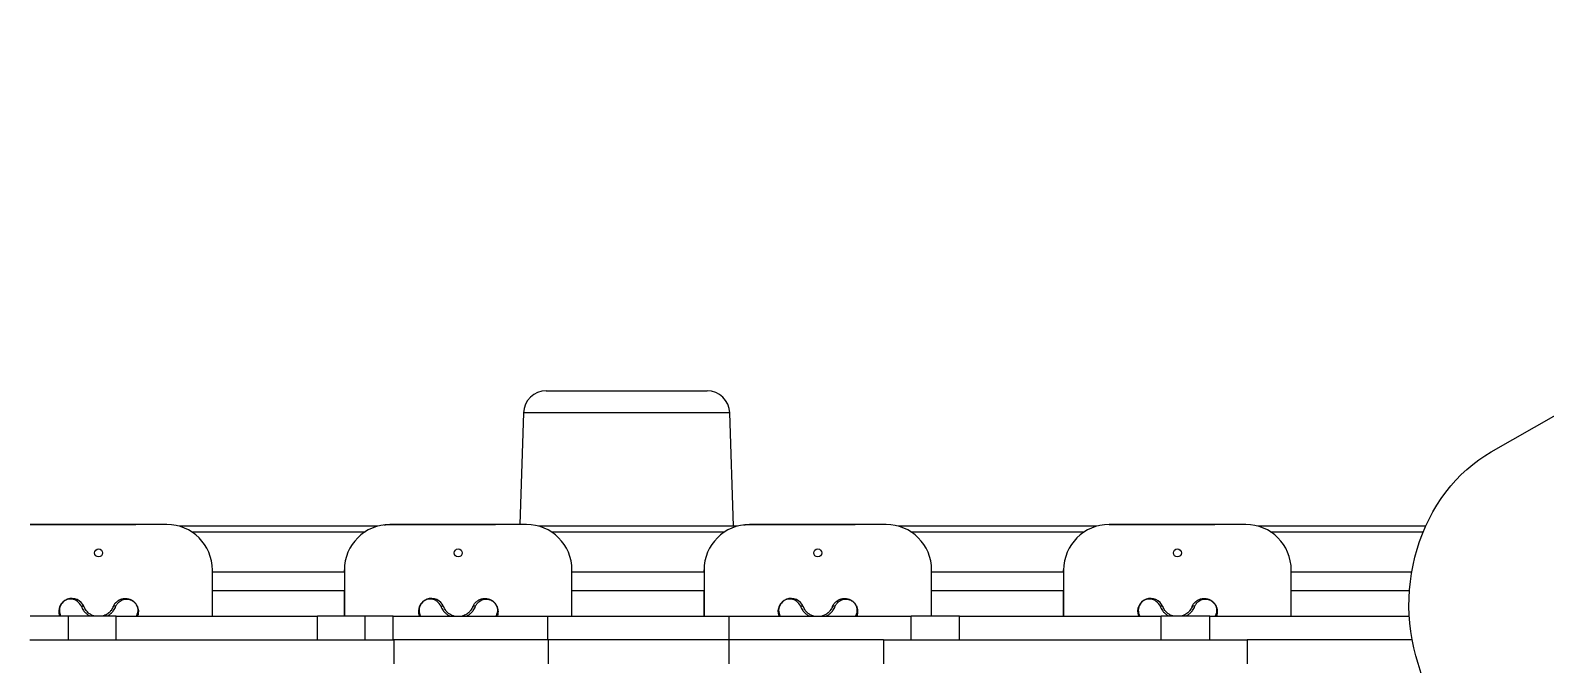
# Model space of a CAD drawing. Header units: millimetres. Extents: x -6332 to 8932, y -6739 to 7096.
# Drawn here: x -1180 to 150, y 3679 to 4236 of the extents above; entities that cross this region are included whole.
import ezdxf

# ---------------------------------------------------------------- set-up
doc = ezdxf.new("R2010")
doc.units = ezdxf.units.MM
for name, color, linetype in [('DIKOM_ОБЪЕКТ', 7, 'Continuous'), ('DIKOM_РАЗМЕР_ЗОНА', 7, 'Continuous'), ('DIKOM_РАЗМЕР_ОБЪЕКТА', 7, 'Continuous')]:
    doc.layers.add(name, color=color, linetype=linetype)
doc.styles.add('style1', font='arial.ttf', dxfattribs={"width": 0.8})
doc.dimstyles.new('1-50', dxfattribs={"dimtxt": 300, "dimasz": 200, "dimexe": 100, "dimexo": 0, "dimgap": 100, "dimtad": 1, "dimtxsty": 'style1', "dimcen": 200, "dimclrd": 7, "dimclre": 7, "dimclrt": 7, "dimadec": 1, "dimazin": 2, "dimtfac": 1, "dimtmove": 0, "dimatfit": 2, "dimfxl": 0, "dimlwd": 25, "dimlwe": 18, "dimarcsym": 0})

# ---------------------------------------------------------------- blocks, each defined once
blk = doc.blocks.new('*D9')
at = {"layer": 'Defpoints', "color": 0, "transparency": 16777216}
for p in [(777.2, 5594), (-4228.7, -3389.8), (7301.7, -3389.8)]:
    blk.add_point(p, dxfattribs=at)
at = {"layer": 'DIKOM_РАЗМЕР_ОБЪЕКТА', "color": 7, "lineweight": 18, "transparency": 16777216}
for p, q in [((777.2, 5594), (7401.7, 5594)), ((-4228.7, -3389.8), (7401.7, -3389.8))]:
    blk.add_line(p, q, dxfattribs=at)
at = {"layer": 'DIKOM_РАЗМЕР_ОБЪЕКТА', "color": 7, "lineweight": 25, "transparency": 16777216}
blk.add_line((7301.7, 5394), (7301.7, -3189.8), dxfattribs=at)
at = {"layer": 'DIKOM_РАЗМЕР_ОБЪЕКТА', "color": 7, "transparency": 16777216}
for points in [[(7268.4, 5394), (7335.1, 5394), (7301.7, 5594)], [(7268.4, -3189.8), (7335.1, -3189.8), (7301.7, -3389.8)]]:
    blk.add_solid(points, dxfattribs=at)
at = {"layer": 'DIKOM_РАЗМЕР_ОБЪЕКТА', "color": 7, "transparency": 16777216, "insert": (7048.6, 1153.7), "char_height": 300, "attachment_point": 5, "rotation": 90, "style": 'style1'}
blk.add_mtext('9000', dxfattribs=at)
blk = doc.blocks.new('*D11')
at = {"layer": 'Defpoints', "color": 0, "transparency": 16777216}
for p in [(1114.3, 7096.4), (-4349.6, -4627.3), (8831.8, -4627.3)]:
    blk.add_point(p, dxfattribs=at)
at = {"layer": 'DIKOM_РАЗМЕР_ЗОНА', "color": 7, "lineweight": 18, "transparency": 16777216}
for p, q in [((1114.3, 7096.4), (8931.8, 7096.4)), ((-4349.6, -4627.3), (8931.8, -4627.3))]:
    blk.add_line(p, q, dxfattribs=at)
at = {"layer": 'DIKOM_РАЗМЕР_ЗОНА', "color": 7, "lineweight": 25, "transparency": 16777216}
blk.add_line((8831.8, 6896.4), (8831.8, -4427.3), dxfattribs=at)
at = {"layer": 'DIKOM_РАЗМЕР_ЗОНА', "color": 7, "transparency": 16777216}
for points in [[(8798.4, 6896.4), (8865.1, 6896.4), (8831.8, 7096.4)], [(8798.4, -4427.3), (8865.1, -4427.3), (8831.8, -4627.3)]]:
    blk.add_solid(points, dxfattribs=at)
at = {"layer": 'DIKOM_РАЗМЕР_ЗОНА', "color": 7, "transparency": 16777216, "insert": (8578.6, 1308.2), "char_height": 300, "attachment_point": 5, "rotation": 90, "style": 'style1'}
blk.add_mtext('11750', dxfattribs=at)

msp = doc.modelspace()

# ---------------------------------------------------------------- linework, layer by layer
at = {"layer": 'DIKOM_ОБЪЕКТ', "color": 7, "linetype": 'Continuous', "lineweight": 15}
for p, q in [((103.474, 3865.471), (360.222, 4012.027)), ((-726.986, 3919.087), (-585.675, 3919.087)), ((-746.975, 3899.753), (-750.247, 3801.587)), ((-565.686, 3899.753), (-746.975, 3899.753)), ((-562.363, 3800.087), (-565.686, 3899.753)), ((92.406, 3858.358), (97.865, 3862.071)), ((97.865, 3862.071), (103.474, 3865.471)), ((77.058, 3845.441), (81.99, 3850.033)), ((81.99, 3850.033), (87.11, 3854.342)), ((87.11, 3854.342), (92.406, 3858.358)), ((63.506, 3830.079), (67.805, 3835.452)), ((67.805, 3835.452), (72.326, 3840.577)), ((72.326, 3840.577), (77.058, 3845.441)), ((55.613, 3818.638), (59.438, 3824.47)), ((59.438, 3824.47), (63.506, 3830.079)), ((45.674, 3799.952), (48.722, 3806.365)), ((48.722, 3806.365), (52.038, 3812.599)), ((52.038, 3812.599), (55.613, 3818.638)), ((-1180.33, 3801.589), (-1087.573, 3801.587)), ((-1060.33, 3801.587), (-1180.33, 3801.587)), ((-875.19, 3800.087), (-1049.479, 3800.087)), ((-1038.473, 3795.087), (-886.192, 3795.087)), ((-869.565, 3801.245), (-868.25, 3801.396)), ((-868.25, 3801.396), (-864.33, 3801.589)), ((-864.33, 3801.589), (-771.573, 3801.587)), ((-744.33, 3801.587), (-864.33, 3801.587)), ((-559.19, 3800.087), (-733.479, 3800.087)), ((-722.473, 3795.087), (-570.192, 3795.087)), ((-553.565, 3801.245), (-552.25, 3801.396)), ((-552.25, 3801.396), (-548.33, 3801.589)), ((-548.33, 3801.589), (-455.573, 3801.587)), ((-428.33, 3801.587), (-548.33, 3801.587)), ((-243.19, 3800.087), (-417.479, 3800.087)), ((-406.473, 3795.087), (-254.192, 3795.087)), ((-232.33, 3801.589), (-139.573, 3801.587)), ((-112.33, 3801.587), (-232.33, 3801.587)), ((45.734, 3800.087), (-101.479, 3800.087)), ((-90.473, 3795.087), (43.589, 3795.087)), ((40.406, 3786.649), (42.9, 3793.375)), ((42.9, 3793.375), (45.674, 3799.952)), ((36.287, 3772.818), (38.2, 3779.791)), ((38.2, 3779.791), (40.406, 3786.649)), ((-1116.83, 3776.588), (-1116.879, 3776.006)), ((-1116.833, 3776.725), (-1116.83, 3776.588)), ((-800.83, 3776.588), (-800.879, 3776.006)), ((-800.854, 3776.993), (-800.83, 3776.588)), ((-484.83, 3776.588), (-484.879, 3776.006)), ((-484.854, 3776.993), (-484.83, 3776.588)), ((-168.83, 3776.588), (-168.879, 3776.006)), ((-168.833, 3776.725), (-168.83, 3776.588)), ((34.669, 3765.744), (36.287, 3772.818)), ((-1020.33, 3721.087), (-1020.33, 3761.587)), ((-904.33, 3759.585), (-1020.33, 3759.585)), ((-904.331, 3759.59), (-904.331, 3761.59)), ((-904.33, 3759.59), (-904.331, 3759.59)), ((-904.331, 3759.585), (-904.331, 3759.59)), ((-904.33, 3761.587), (-904.33, 3721.087)), ((-704.33, 3721.087), (-704.33, 3761.587)), ((-588.33, 3759.585), (-704.33, 3759.585)), ((-588.331, 3759.59), (-588.331, 3761.59)), ((-588.33, 3759.59), (-588.331, 3759.59)), ((-588.331, 3759.585), (-588.331, 3759.59)), ((-588.33, 3761.587), (-588.33, 3721.087)), ((-388.33, 3721.087), (-388.33, 3761.587)), ((-272.33, 3759.585), (-388.33, 3759.585)), ((-272.331, 3759.59), (-272.331, 3761.59)), ((-272.33, 3759.59), (-272.331, 3759.59)), ((-272.331, 3759.585), (-272.331, 3759.59)), ((-272.33, 3761.587), (-272.33, 3721.087)), ((-72.33, 3721.087), (-72.33, 3761.587)), ((33.517, 3759.585), (-72.33, 3759.585)), ((32.34, 3751.367), (33.353, 3758.588)), ((33.353, 3758.588), (34.669, 3765.744)), ((-1020.33, 3743.585), (-904.331, 3743.585)), ((-904.332, 3721.087), (-904.331, 3743.59)), ((-904.33, 3743.59), (-904.331, 3743.59)), ((-704.33, 3743.585), (-588.331, 3743.585)), ((-588.332, 3721.087), (-588.331, 3743.59)), ((-588.33, 3743.59), (-588.331, 3743.59)), ((-388.33, 3743.585), (-272.331, 3743.585)), ((-272.332, 3721.087), (-272.331, 3743.59)), ((-272.33, 3743.59), (-272.331, 3743.59)), ((-72.33, 3743.585), (31.595, 3743.585)), ((31.234, 3736.796), (31.633, 3744.097)), ((31.633, 3744.097), (32.34, 3751.367)), ((-1135.627, 3729.734), (-1135.241, 3729.879)), ((-1135.241, 3729.879), (-1134.845, 3729.969)), ((-1134.845, 3729.969), (-1134.455, 3730)), ((-1134.455, 3730), (-1134.088, 3729.969)), ((-1134.088, 3729.969), (-1133.759, 3729.879)), ((-1133.759, 3729.879), (-1133.483, 3729.734)), ((-1133.483, 3729.734), (-1133.271, 3729.538)), ((-1133.271, 3729.538), (-1133.133, 3729.302)), ((-1107.532, 3729.302), (-1107.393, 3729.538)), ((-1107.393, 3729.538), (-1107.181, 3729.734)), ((-1107.181, 3729.734), (-1106.905, 3729.879)), ((-1106.905, 3729.879), (-1106.577, 3729.969)), ((-1106.577, 3729.969), (-1106.21, 3730)), ((-1106.21, 3730), (-1105.82, 3729.969)), ((-1105.82, 3729.969), (-1105.424, 3729.879)), ((-1105.424, 3729.879), (-1105.038, 3729.734)), ((-819.627, 3729.734), (-819.241, 3729.879)), ((-819.241, 3729.879), (-818.845, 3729.969)), ((-818.845, 3729.969), (-818.455, 3730)), ((-818.455, 3730), (-818.088, 3729.969)), ((-818.088, 3729.969), (-817.759, 3729.879)), ((-817.759, 3729.879), (-817.483, 3729.734)), ((-817.483, 3729.734), (-817.271, 3729.538)), ((-817.271, 3729.538), (-817.133, 3729.302)), ((-791.532, 3729.302), (-791.393, 3729.538)), ((-791.393, 3729.538), (-791.181, 3729.734)), ((-791.181, 3729.734), (-790.905, 3729.879)), ((-790.905, 3729.879), (-790.577, 3729.969)), ((-790.577, 3729.969), (-790.21, 3730)), ((-790.21, 3730), (-789.82, 3729.969)), ((-789.82, 3729.969), (-789.424, 3729.879)), ((-789.424, 3729.879), (-789.038, 3729.734)), ((-503.626, 3729.734), (-503.241, 3729.879)), ((-503.241, 3729.879), (-502.845, 3729.969)), ((-502.845, 3729.969), (-502.455, 3730)), ((-502.455, 3730), (-502.088, 3729.969)), ((-502.088, 3729.969), (-501.759, 3729.879)), ((-501.759, 3729.879), (-501.483, 3729.734)), ((-501.483, 3729.734), (-501.271, 3729.538)), ((-501.271, 3729.538), (-501.133, 3729.302)), ((-475.532, 3729.302), (-475.393, 3729.538)), ((-475.393, 3729.538), (-475.181, 3729.734)), ((-475.181, 3729.734), (-474.905, 3729.879)), ((-474.905, 3729.879), (-474.577, 3729.969)), ((-474.577, 3729.969), (-474.21, 3730)), ((-474.21, 3730), (-473.82, 3729.969)), ((-473.82, 3729.969), (-473.424, 3729.879)), ((-473.424, 3729.879), (-473.038, 3729.734)), ((-187.626, 3729.734), (-187.241, 3729.879)), ((-187.241, 3729.879), (-186.845, 3729.969)), ((-186.845, 3729.969), (-186.455, 3730)), ((-186.455, 3730), (-186.088, 3729.969)), ((-186.088, 3729.969), (-185.759, 3729.879)), ((-185.759, 3729.879), (-185.483, 3729.734)), ((-185.483, 3729.734), (-185.271, 3729.538)), ((-185.271, 3729.538), (-185.133, 3729.302)), ((-159.532, 3729.302), (-159.393, 3729.538)), ((-159.393, 3729.538), (-159.181, 3729.734)), ((-159.181, 3729.734), (-158.905, 3729.879)), ((-158.905, 3729.879), (-158.577, 3729.969)), ((-158.577, 3729.969), (-158.21, 3730)), ((-158.21, 3730), (-157.82, 3729.969)), ((-157.82, 3729.969), (-157.424, 3729.879)), ((-157.424, 3729.879), (-157.038, 3729.734)), ((31.144, 3729.481), (31.234, 3736.796)), ((31.363, 3722.17), (31.144, 3729.481)), ((-1146.721, 3721.087), (-1180.35, 3721.087)), ((-1146.721, 3700.087), (-1146.721, 3721.087)), ((-1104.997, 3721.087), (-1146.721, 3721.087)), ((-1104.997, 3700.087), (-1104.997, 3721.087)), ((-1104.997, 3721.087), (-927.866, 3721.087)), ((-927.866, 3700.087), (-927.866, 3721.087)), ((-886.061, 3721.087), (-927.866, 3721.087)), ((-886.061, 3700.087), (-886.061, 3721.087)), ((-861.369, 3721.087), (-886.061, 3721.087)), ((-861.369, 3700.087), (-861.369, 3721.087)), ((-861.369, 3721.087), (-725.585, 3721.087)), ((-725.585, 3700.087), (-725.585, 3721.087)), ((-725.585, 3721.087), (-566.089, 3721.087)), ((-566.089, 3700.087), (-566.089, 3721.087)), ((-566.089, 3721.087), (-406.346, 3721.087)), ((-406.346, 3700.087), (-406.346, 3721.087)), ((-363.887, 3721.087), (-406.346, 3721.087)), ((-363.887, 3700.087), (-363.887, 3721.087)), ((-363.887, 3721.087), (-186.525, 3721.087)), ((-186.525, 3700.087), (-186.525, 3721.087)), ((-143.896, 3721.087), (-186.525, 3721.087)), ((-143.896, 3700.087), (-143.896, 3721.087)), ((-143.896, 3721.087), (31.422, 3721.087)), ((31.89, 3714.88), (31.363, 3722.17)), ((32.725, 3707.628), (31.89, 3714.88)), ((-1180.681, 3700.087), (-860.903, 3700.087)), ((-860.903, 3700.087), (-860.903, 3679.087)), ((-725.186, 3700.087), (-860.903, 3700.087)), ((-725.186, 3700.087), (-725.186, 3679.087)), ((-566.488, 3700.087), (-725.186, 3700.087)), ((-566.488, 3700.087), (-566.488, 3679.087)), ((-430.703, 3700.087), (-566.488, 3700.087)), ((-430.703, 3700.087), (-430.703, 3679.087)), ((-430.703, 3700.087), (-110.925, 3700.087)), ((-110.925, 3700.087), (-110.925, 3679.087)), ((33.927, 3700.087), (-110.925, 3700.087)), ((33.864, 3700.431), (32.725, 3707.628)), ((35.306, 3693.308), (33.864, 3700.431)), ((37.048, 3686.274), (35.306, 3693.308)), ((39.084, 3679.346), (37.048, 3686.274)), ((44.509, 3661.74), (39.084, 3679.346))]:
    msp.add_line(p, q, dxfattribs=at)
for centre in [(-1120.33, 3776.587), (-804.33, 3776.587), (-488.33, 3776.587), (-172.33, 3776.587)]:
    msp.add_circle(centre, 3.5, dxfattribs=at)
for centre, radius, start, end in [((-726.986, 3899.087), 20, 90, 178.090848), ((-585.675, 3899.087), 20, 1.909152, 90), ((-1060.33, 3761.587), 40, 0, 90), ((-864.33, 3761.587), 40, 90, 180), ((-744.33, 3761.587), 40, 0, 90), ((-548.33, 3761.587), 40, 90, 180), ((-428.33, 3761.587), 40, 0, 90), ((-232.33, 3761.587), 40, 90, 180), ((-112.33, 3761.587), 40, 0, 90), ((-1143.83, 3725.094), 11.495, 21.474598, 200.398891), ((-1144.839, 3726.126), 9.894, 21.388052, 210.616453), ((-827.83, 3725.094), 11.495, 21.474598, 200.398891), ((-828.839, 3726.126), 9.894, 21.388208, 210.616297), ((-511.83, 3725.094), 11.495, 21.474598, 200.398891), ((-512.839, 3726.126), 9.894, 21.388393, 210.615506), ((-195.83, 3725.094), 11.495, 21.474598, 200.398891), ((-196.839, 3726.126), 9.894, 21.388242, 210.615656)]:
    msp.add_arc(centre, radius, start, end, dxfattribs=at)
for points, knots in [([(-1135.627, 3729.734), (-1135.024, 3728.466), (-1134.114, 3726.55), (-1132.105, 3724.2), (-1130.275, 3722.621), (-1128.783, 3721.56), (-1127.825, 3721.152), (-1127.673, 3721.087)], [0, 0, 0, 0, 0.38363963, 0.57978145, 0.77016224, 0.9635572, 1, 1, 1, 1]), ([(-1123.986, 3721.087), (-1124.313, 3721.182), (-1125.113, 3721.416), (-1126.32, 3721.932), (-1127.596, 3722.63), (-1129.45, 3723.923), (-1131.627, 3726.146), (-1132.612, 3728.21), (-1133.133, 3729.302)], [0, 0, 0, 0, 0.06906145, 0.16941338, 0.27316783, 0.38086974, 0.67250168, 1, 1, 1, 1]), ([(-1107.532, 3729.302), (-1108.053, 3728.201), (-1108.736, 3726.76), (-1110.118, 3725.102), (-1110.986, 3724.224), (-1112.158, 3723.233), (-1113.716, 3722.232), (-1115.386, 3721.428), (-1116.485, 3721.171), (-1116.847, 3721.087)], [0, 0, 0, 0, 0.32628505, 0.42702106, 0.52396876, 0.61740156, 0.77591452, 0.92625419, 1, 1, 1, 1]), ([(-1112.981, 3721.087), (-1112.858, 3721.139), (-1111.926, 3721.531), (-1110.441, 3722.584), (-1108.59, 3724.163), (-1107.098, 3725.93), (-1105.882, 3727.797), (-1105.323, 3729.081), (-1105.038, 3729.734)], [0, 0, 0, 0, 0.02935389, 0.22317694, 0.41739592, 0.61145427, 0.80251044, 1, 1, 1, 1]), ([(-1107.532, 3729.302), (-1107.37, 3729.677), (-1107.036, 3730.453), (-1106.378, 3731.54), (-1105.696, 3732.44), (-1105.023, 3733.173), (-1104.39, 3733.771), (-1103.662, 3734.356), (-1102.923, 3734.855), (-1102.122, 3735.311), (-1101.275, 3735.71), (-1100.402, 3736.031), (-1099.443, 3736.301), (-1098.415, 3736.499), (-1097.217, 3736.601), (-1095.987, 3736.578), (-1094.719, 3736.417), (-1093.418, 3736.096), (-1092.207, 3735.642), (-1091.113, 3735.085), (-1089.802, 3734.248), (-1088.569, 3733.157), (-1087.542, 3731.9), (-1086.904, 3730.928), (-1086.378, 3729.921), (-1085.842, 3728.596), (-1085.417, 3726.952), (-1085.36, 3725.707), (-1085.332, 3725.087)], [0, 0, 0, 0, 0.03905105, 0.08066933, 0.12489217, 0.15236453, 0.18231546, 0.21474613, 0.24966911, 0.27591624, 0.31222145, 0.34876612, 0.37442158, 0.41752251, 0.45845163, 0.49857586, 0.54174448, 0.5835345, 0.62403298, 0.65659314, 0.68672011, 0.74934702, 0.77995741, 0.81223112, 0.84226652, 0.87505137, 0.9377548, 1, 1, 1, 1]), ([(-1105.038, 3729.734), (-1104.681, 3730.474), (-1103.965, 3731.957), (-1102.377, 3733.633), (-1100.552, 3734.902), (-1098.516, 3735.72), (-1096.316, 3736.085), (-1094.325, 3735.963), (-1092.661, 3735.528), (-1091.559, 3735.073), (-1090.682, 3734.59), (-1089.801, 3734.006), (-1088.745, 3733.11), (-1087.681, 3731.837), (-1086.899, 3730.506), (-1086.376, 3729.209), (-1085.953, 3727.551), (-1085.828, 3725.579), (-1086.229, 3723.398), (-1086.738, 3721.884), (-1087.238, 3721.187), (-1087.309, 3721.087)], [0, 0, 0, 0, 0.07588212, 0.15193047, 0.22765682, 0.30359143, 0.37895549, 0.45504697, 0.49580129, 0.53116145, 0.55222015, 0.57170809, 0.60757476, 0.64571236, 0.68388142, 0.72197127, 0.76016165, 0.83594197, 0.91198886, 0.98744437, 1, 1, 1, 1]), ([(-819.627, 3729.734), (-819.024, 3728.466), (-818.114, 3726.55), (-816.105, 3724.2), (-814.275, 3722.621), (-812.783, 3721.56), (-811.825, 3721.152), (-811.673, 3721.087)], [0, 0, 0, 0, 0.38364027, 0.57978243, 0.77016355, 0.96357181, 1, 1, 1, 1]), ([(-807.986, 3721.087), (-808.312, 3721.182), (-809.113, 3721.416), (-810.32, 3721.932), (-811.596, 3722.63), (-813.45, 3723.923), (-815.627, 3726.146), (-816.612, 3728.21), (-817.133, 3729.302)], [0, 0, 0, 0, 0.06907495, 0.16942542, 0.27317837, 0.38087871, 0.67250643, 1, 1, 1, 1]), ([(-791.532, 3729.302), (-792.053, 3728.201), (-792.736, 3726.76), (-794.118, 3725.102), (-794.986, 3724.224), (-796.158, 3723.233), (-797.716, 3722.232), (-799.386, 3721.428), (-800.485, 3721.171), (-800.847, 3721.087)], [0, 0, 0, 0, 0.32628505, 0.42702106, 0.52396876, 0.61740156, 0.77591452, 0.92625419, 1, 1, 1, 1]), ([(-796.981, 3721.087), (-796.858, 3721.139), (-795.926, 3721.531), (-794.441, 3722.584), (-792.59, 3724.163), (-791.098, 3725.93), (-789.882, 3727.797), (-789.323, 3729.081), (-789.038, 3729.734)], [0, 0, 0, 0, 0.02935389, 0.22317694, 0.41739592, 0.61145427, 0.80251044, 1, 1, 1, 1]), ([(-791.532, 3729.302), (-791.37, 3729.677), (-791.036, 3730.453), (-790.378, 3731.54), (-789.696, 3732.44), (-789.023, 3733.173), (-788.39, 3733.771), (-787.662, 3734.356), (-786.923, 3734.855), (-786.122, 3735.311), (-785.275, 3735.71), (-784.402, 3736.031), (-783.443, 3736.301), (-782.415, 3736.499), (-781.217, 3736.601), (-779.987, 3736.578), (-778.719, 3736.417), (-777.418, 3736.096), (-776.207, 3735.642), (-775.113, 3735.085), (-773.802, 3734.248), (-772.569, 3733.157), (-771.542, 3731.9), (-770.904, 3730.928), (-770.378, 3729.921), (-769.842, 3728.596), (-769.417, 3726.952), (-769.36, 3725.707), (-769.332, 3725.087)], [0, 0, 0, 0, 0.03905106, 0.08066936, 0.12489221, 0.15236458, 0.18231552, 0.2147497, 0.249669, 0.27591614, 0.31222136, 0.34876604, 0.37442151, 0.41752685, 0.45845145, 0.49857569, 0.54174433, 0.58353436, 0.62403286, 0.65659302, 0.68672001, 0.74934694, 0.77995733, 0.81223106, 0.84226647, 0.87505133, 0.93775478, 1, 1, 1, 1]), ([(-789.038, 3729.734), (-788.681, 3730.474), (-787.965, 3731.957), (-786.377, 3733.633), (-784.552, 3734.902), (-782.516, 3735.72), (-780.316, 3736.085), (-778.325, 3735.963), (-776.661, 3735.528), (-775.558, 3735.073), (-774.682, 3734.59), (-773.801, 3734.006), (-772.746, 3733.11), (-771.681, 3731.837), (-770.899, 3730.506), (-770.376, 3729.209), (-769.953, 3727.551), (-769.828, 3725.579), (-770.229, 3723.398), (-770.738, 3721.884), (-771.238, 3721.187), (-771.309, 3721.087)], [0, 0, 0, 0, 0.07588216, 0.15193304, 0.22765648, 0.30359114, 0.37895524, 0.45504676, 0.4958011, 0.53116545, 0.55221992, 0.57170787, 0.60757455, 0.64571217, 0.68388126, 0.72197112, 0.76016152, 0.83594188, 0.91198881, 0.98744437, 1, 1, 1, 1]), ([(-503.626, 3729.734), (-503.024, 3728.466), (-502.114, 3726.55), (-500.105, 3724.2), (-498.275, 3722.621), (-496.783, 3721.56), (-495.825, 3721.152), (-495.673, 3721.087)], [0, 0, 0, 0, 0.38363634, 0.57977975, 0.77016208, 0.96357158, 1, 1, 1, 1]), ([(-491.986, 3721.087), (-492.312, 3721.182), (-493.113, 3721.416), (-494.32, 3721.932), (-495.595, 3722.63), (-497.45, 3723.922), (-499.627, 3726.146), (-500.612, 3728.21), (-501.133, 3729.302)], [0, 0, 0, 0, 0.06907503, 0.16942562, 0.27316607, 0.38087797, 0.67250604, 1, 1, 1, 1]), ([(-475.532, 3729.302), (-476.053, 3728.201), (-476.736, 3726.76), (-478.118, 3725.102), (-478.986, 3724.224), (-480.158, 3723.233), (-481.716, 3722.232), (-483.386, 3721.428), (-484.485, 3721.171), (-484.847, 3721.087)], [0, 0, 0, 0, 0.32628505, 0.42702106, 0.52396876, 0.61740156, 0.77591452, 0.92625419, 1, 1, 1, 1]), ([(-480.981, 3721.087), (-480.858, 3721.139), (-479.926, 3721.531), (-478.441, 3722.584), (-476.59, 3724.163), (-475.098, 3725.93), (-473.882, 3727.797), (-473.323, 3729.081), (-473.038, 3729.734)], [0, 0, 0, 0, 0.02935389, 0.22317694, 0.41739592, 0.61145427, 0.80251044, 1, 1, 1, 1]), ([(-475.532, 3729.302), (-475.37, 3729.677), (-475.036, 3730.453), (-474.378, 3731.54), (-473.696, 3732.44), (-473.023, 3733.173), (-472.39, 3733.771), (-471.662, 3734.356), (-470.923, 3734.855), (-470.122, 3735.311), (-469.275, 3735.71), (-468.402, 3736.031), (-467.443, 3736.301), (-466.415, 3736.499), (-465.217, 3736.601), (-463.987, 3736.578), (-462.719, 3736.417), (-461.418, 3736.096), (-460.207, 3735.642), (-459.113, 3735.085), (-457.802, 3734.247), (-456.569, 3733.157), (-455.542, 3731.9), (-454.904, 3730.928), (-454.378, 3729.921), (-453.842, 3728.596), (-453.417, 3726.952), (-453.36, 3725.707), (-453.332, 3725.087)], [0, 0, 0, 0, 0.03905103, 0.0806693, 0.12489213, 0.15236448, 0.1823154, 0.21474956, 0.24966883, 0.27591595, 0.31222115, 0.34876996, 0.37442114, 0.41752645, 0.45845555, 0.49857512, 0.54174373, 0.58353373, 0.62403714, 0.65659728, 0.68671936, 0.74934624, 0.77995662, 0.81223032, 0.84226571, 0.87505055, 0.9377552, 1, 1, 1, 1]), ([(-473.038, 3729.734), (-472.681, 3730.474), (-471.965, 3731.957), (-470.377, 3733.633), (-468.552, 3734.902), (-466.516, 3735.72), (-464.316, 3736.085), (-462.325, 3735.963), (-460.661, 3735.528), (-459.558, 3735.073), (-458.682, 3734.59), (-457.801, 3734.006), (-456.746, 3733.11), (-455.681, 3731.837), (-454.899, 3730.506), (-454.376, 3729.209), (-453.953, 3727.551), (-453.828, 3725.579), (-454.229, 3723.398), (-454.738, 3721.884), (-455.238, 3721.187), (-455.309, 3721.087)], [0, 0, 0, 0, 0.07588216, 0.15193304, 0.22765648, 0.30359114, 0.37895524, 0.45504676, 0.4958011, 0.53116545, 0.55221992, 0.57170787, 0.60757455, 0.64571217, 0.68388126, 0.72197112, 0.76016152, 0.83594188, 0.91198881, 0.98744437, 1, 1, 1, 1]), ([(-187.626, 3729.734), (-187.024, 3728.466), (-186.114, 3726.55), (-184.105, 3724.2), (-182.275, 3722.621), (-180.783, 3721.56), (-179.825, 3721.152), (-179.673, 3721.087)], [0, 0, 0, 0, 0.38363634, 0.57977975, 0.77016208, 0.96357158, 1, 1, 1, 1]), ([(-175.986, 3721.087), (-176.312, 3721.182), (-177.113, 3721.416), (-178.32, 3721.932), (-179.595, 3722.63), (-181.45, 3723.922), (-183.627, 3726.146), (-184.612, 3728.21), (-185.133, 3729.302)], [0, 0, 0, 0, 0.06906059, 0.16942496, 0.27316549, 0.38087747, 0.67250577, 1, 1, 1, 1]), ([(-159.532, 3729.302), (-160.053, 3728.201), (-160.736, 3726.76), (-162.118, 3725.102), (-162.986, 3724.224), (-164.158, 3723.233), (-165.716, 3722.232), (-167.387, 3721.428), (-168.485, 3721.171), (-168.847, 3721.087)], [0, 0, 0, 0, 0.32628505, 0.42702106, 0.52396876, 0.61740156, 0.77591452, 0.92625419, 1, 1, 1, 1]), ([(-164.98, 3721.087), (-164.858, 3721.139), (-163.926, 3721.531), (-162.441, 3722.584), (-160.59, 3724.163), (-159.098, 3725.93), (-157.882, 3727.797), (-157.323, 3729.081), (-157.038, 3729.734)], [0, 0, 0, 0, 0.02933959, 0.2231655, 0.41738734, 0.61144854, 0.80250753, 1, 1, 1, 1]), ([(-159.532, 3729.302), (-159.37, 3729.677), (-159.036, 3730.453), (-158.378, 3731.54), (-157.696, 3732.44), (-157.023, 3733.173), (-156.39, 3733.771), (-155.662, 3734.356), (-154.923, 3734.855), (-154.122, 3735.311), (-153.275, 3735.71), (-152.402, 3736.031), (-151.443, 3736.301), (-150.415, 3736.499), (-149.217, 3736.601), (-147.987, 3736.578), (-146.719, 3736.417), (-145.418, 3736.096), (-144.207, 3735.642), (-143.113, 3735.085), (-141.802, 3734.247), (-140.569, 3733.157), (-139.542, 3731.9), (-138.904, 3730.928), (-138.378, 3729.921), (-137.842, 3728.596), (-137.417, 3726.952), (-137.36, 3725.707), (-137.332, 3725.087)], [0, 0, 0, 0, 0.03905104, 0.08066931, 0.12489214, 0.15236449, 0.18231541, 0.21474957, 0.24966885, 0.27591597, 0.31222118, 0.34876999, 0.37442117, 0.41752648, 0.45845558, 0.49857516, 0.54174378, 0.58353863, 0.62403711, 0.65659726, 0.68671933, 0.74934622, 0.7799566, 0.81223031, 0.8422657, 0.87505054, 0.9377552, 1, 1, 1, 1]), ([(-157.038, 3729.734), (-156.681, 3730.474), (-155.965, 3731.957), (-154.377, 3733.633), (-152.552, 3734.902), (-150.516, 3735.72), (-148.316, 3736.085), (-146.325, 3735.963), (-144.661, 3735.528), (-143.558, 3735.073), (-142.682, 3734.59), (-141.801, 3734.006), (-140.746, 3733.11), (-139.681, 3731.837), (-138.899, 3730.506), (-138.376, 3729.209), (-137.953, 3727.551), (-137.828, 3725.579), (-138.228, 3723.398), (-138.738, 3721.884), (-139.238, 3721.187), (-139.309, 3721.087)], [0, 0, 0, 0, 0.07588209, 0.1519329, 0.22765627, 0.30359086, 0.37895489, 0.45504634, 0.49580064, 0.53116496, 0.55221941, 0.57171158, 0.60757416, 0.64571175, 0.6838808, 0.72197063, 0.76016099, 0.83594128, 0.91198756, 0.98744438, 1, 1, 1, 1]), ([(-1085.332, 3725.087), (-1085.429, 3723.947), (-1085.53, 3722.746), (-1085.915, 3721.452), (-1086.029, 3721.243), (-1086.115, 3721.087)], [0, 0, 0, 0, 0.82446601, 0.86831179, 1, 1, 1, 1]), ([(-769.332, 3725.087), (-769.429, 3723.947), (-769.53, 3722.746), (-769.915, 3721.452), (-770.029, 3721.243), (-770.115, 3721.087)], [0, 0, 0, 0, 0.82446601, 0.86831179, 1, 1, 1, 1]), ([(-453.332, 3725.087), (-453.429, 3723.947), (-453.53, 3722.746), (-453.915, 3721.452), (-454.029, 3721.243), (-454.115, 3721.087)], [0, 0, 0, 0, 0.82446601, 0.86831179, 1, 1, 1, 1]), ([(-137.332, 3725.087), (-137.429, 3723.947), (-137.53, 3722.746), (-137.915, 3721.452), (-138.029, 3721.243), (-138.115, 3721.087)], [0, 0, 0, 0, 0.82446601, 0.86831179, 1, 1, 1, 1])]:
    msp.add_open_spline(points, degree=3, knots=knots, dxfattribs=at)

# ---------------------------------------------------------------- dimensions: what is measured, and where the dimension line sits
at = {"layer": 'DIKOM_РАЗМЕР_ЗОНА'}
dim = msp.add_linear_dim(base=(8831.757, -4627.344), p1=(1114.346, 7096.351), p2=(-4349.589, -4627.344), angle=90, text='11750', dimstyle='1-50', dxfattribs=at)
dim.commit()
dim.dimension.update_dxf_attribs({"geometry": '*D11', "text_midpoint": (8831.757, 1308.196), "dimtype": 160})
at = {"layer": 'DIKOM_РАЗМЕР_ОБЪЕКТА'}
dim = msp.add_linear_dim(base=(7301.722, -3389.779), p1=(777.17, 5593.968), p2=(-4228.728, -3389.779), angle=90, text='9000', dimstyle='1-50', dxfattribs=at)
dim.commit()
dim.dimension.update_dxf_attribs({"geometry": '*D9', "text_midpoint": (7301.722, 1153.714), "dimtype": 160})

doc.saveas('drawing.dxf')
